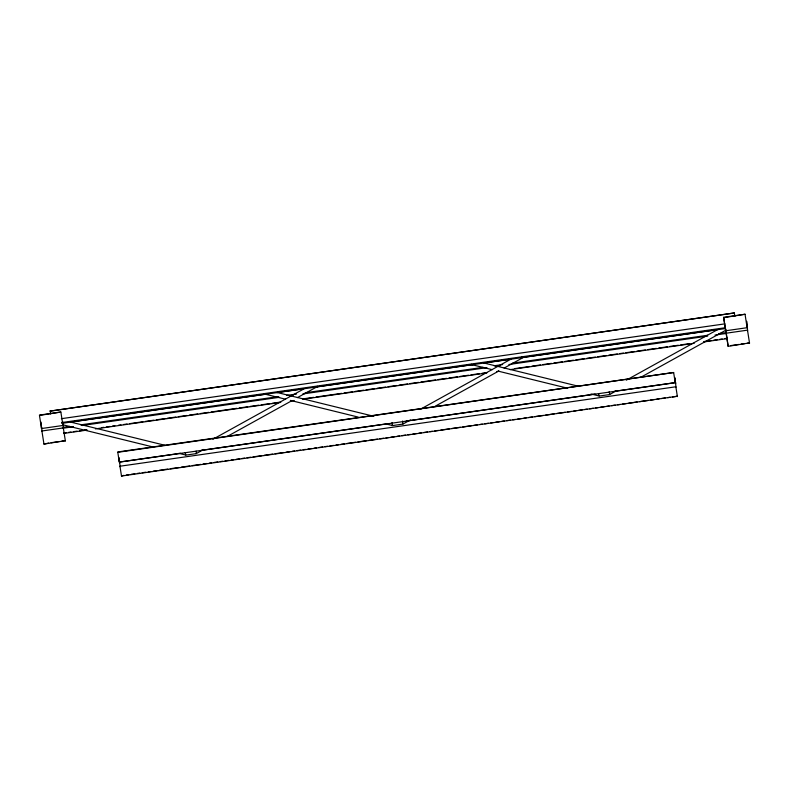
<?xml version="1.0" encoding="UTF-8"?>
<svg xmlns="http://www.w3.org/2000/svg" width="789" height="789" viewBox="0 0 789 789"><rect width="100%" height="100%" fill="white"/><g stroke="black" fill="none" stroke-linecap="round" stroke-linejoin="round"><path stroke-width="1.18" d="M185.237 452.669L185.76 454.987M598.595 393.603L599.117 395.91M391.985 422.549L392.439 425.449M196.353 453.468L196.116 451.121M403.021 423.93L402.568 421.04M609.7 394.401L609.246 391.502M212.872 439.266L303.933 388.869M203.73 449.464L196.195 453.636L185.987 455.095L178.847 453.34M227.429 436.356L292.048 400.595M297.433 397.607L316.823 386.886M420.616 409.136L510.611 359.33M410.408 419.935L402.873 424.107L392.666 425.567L385.525 423.811M435.183 406.227L498.727 371.057M504.112 368.078L523.492 357.348M626.229 380.199L717.29 329.802M616.012 390.999L609.552 394.569L599.344 396.029L591.01 393.977M640.786 377.29L725.87 330.197M734.352 312.957L50.21 411.079L734.352 312.957L734.865 316.231M39.45 415.083L60.861 412.026L62.942 425.478L41.521 428.535L39.47 415.438L60.861 412.026M723.621 317.316L745.043 314.249L747.114 327.701L725.702 330.769L723.621 317.316L725.545 329.595M723.651 317.671L745.043 314.249M61.374 418.683L724.815 323.875M61.641 422.559L725.081 327.76M71.878 421.849L265.785 394.145M276.761 392.577L303.587 388.74M314.564 387.172L473.114 364.518M485.304 362.772L510.917 359.113M521.894 357.545L717.023 329.664M61.769 423.377L725.209 328.579M62.41 427.47L69.728 426.425M80.695 424.857L278.27 396.63M286.801 395.407L296.565 394.017M305.096 392.794L483.154 367.349M494.131 365.78L502.672 364.557M512.426 363.167L707.555 335.286M718.532 333.717L725.85 332.672M62.538 428.289L73.515 426.721M82.046 425.508L279.612 397.271M289.376 395.881L293.035 395.358M302.789 393.958L486.941 367.644M495.482 366.421L500.354 365.731M508.895 364.508L707.684 336.104M715.002 335.059L725.979 333.491M63.653 433.072L66.098 432.717M68.535 432.372L70.971 432.027M73.416 431.672L77.075 431.149M79.511 430.804L81.948 430.459M84.393 430.104L86.829 429.758M101.465 427.668L103.901 427.322M106.337 426.967L109.996 426.445M112.442 426.099L114.878 425.754M118.537 425.232L120.973 424.877M123.419 424.531L127.068 424.009M129.514 423.663L142.927 421.74M145.363 421.395L153.904 420.172M156.34 419.827L164.881 418.604M167.317 418.259L175.858 417.036M178.294 416.691L186.835 415.468M189.271 415.122L197.812 413.9M200.248 413.554L208.779 412.331M211.225 411.986L236.838 408.327M239.274 407.972L247.805 406.749M250.251 406.404L258.782 405.181M261.228 404.836L269.759 403.613M272.205 403.268L279.523 402.222M305.126 398.563L313.667 397.34M316.103 396.995L341.716 393.336M344.152 392.981L352.693 391.768M355.129 391.413L363.67 390.2M366.106 389.845L374.647 388.632M377.083 388.277L385.624 387.064M388.06 386.709L396.601 385.496M399.037 385.14L407.568 383.927M410.014 383.572L418.545 382.359M420.991 382.004L435.627 379.913M438.063 379.568L446.594 378.345M449.04 378L457.571 376.777M460.017 376.432L468.548 375.209M470.994 374.864L479.525 373.641M481.961 373.296L485.62 372.773M514.892 368.591L529.527 366.5M531.964 366.145L540.504 364.932M542.94 364.577L551.481 363.354M553.917 363.009L562.458 361.786M564.894 361.441L573.435 360.218M575.871 359.873L584.412 358.65M586.848 358.305L595.389 357.082M597.825 356.736L606.356 355.514M608.802 355.168L617.333 353.945M619.779 353.6L623.438 353.077M625.874 352.732L634.415 351.509M636.851 351.164L645.382 349.941M647.828 349.596L656.359 348.373M658.805 348.018L667.336 346.805M669.782 346.45L678.313 345.237M680.749 344.882L689.29 343.669M703.926 341.578L711.244 340.532M713.68 340.177L717.339 339.655M719.775 339.309L722.221 338.964M724.657 338.609L727.093 338.264M63.682 433.417L86.849 430.113M95.39 428.891L280.766 402.4M290.52 401.009L294.179 400.487M302.71 399.264L486.872 372.95M496.626 371.55L499.062 371.205M510.039 369.637L694.192 343.323M703.946 341.923L727.123 338.619M48.691 443.053L43.957 444.089L65.349 440.676L61.779 441.189M51.078 442.718L59.402 441.524M730.486 345.631L738.82 344.438M741.196 344.093L744.767 343.59M747.144 343.245L749.53 342.909L728.139 346.322L726.087 333.224L747.499 330.157L749.55 343.254M117.758 451.949L673.648 372.516L675.216 382.695L119.317 462.127L117.788 452.304L673.648 372.516M120.895 461.821L180.632 453.281M201.353 450.322L386.649 423.841M406.157 421.06L595.103 394.056M614.611 391.265L675.562 382.557L675.69 383.375M123.912 475.343L121.496 476.043L677.366 396.256L672.494 396.956M126.348 474.998L128.794 474.653M131.23 474.297L134.889 473.775M137.325 473.43L139.761 473.084M142.198 472.729L145.857 472.207M148.293 471.861L150.738 471.516M153.174 471.161L156.833 470.638M159.27 470.293L167.801 469.07M170.237 468.725L178.768 467.502M181.214 467.157L189.745 465.934M192.181 465.589L200.712 464.376M203.158 464.021L206.807 463.498M209.253 463.153L211.689 462.808M214.125 462.453L217.784 461.93M220.22 461.585L222.656 461.24M225.092 460.884L228.751 460.362M231.197 460.017L233.633 459.671M236.069 459.316L239.728 458.794M242.164 458.448L244.6 458.103M247.036 457.748L250.695 457.226M253.131 456.88L261.672 455.657M264.108 455.312L272.639 454.089M275.075 453.744L283.616 452.521M286.052 452.176L289.711 451.653M292.147 451.308L294.583 450.953M297.019 450.608L300.678 450.085M303.114 449.74L305.55 449.385M307.996 449.04L311.645 448.517M314.091 448.172L316.527 447.817M318.963 447.471L322.622 446.949M325.058 446.604L327.494 446.258M329.94 445.903L333.589 445.381M336.035 445.035L338.471 444.69M340.907 444.335L344.566 443.812M347.002 443.467L355.533 442.244M357.969 441.899L366.51 440.676M368.946 440.331L377.477 439.108M379.913 438.763L383.572 438.24M386.008 437.895L388.454 437.54M390.89 437.195L394.549 436.672M396.985 436.327L399.421 435.972M401.857 435.627L405.516 435.104M407.952 434.759L410.398 434.404M412.834 434.058L416.493 433.536M418.929 433.191L421.365 432.836M423.801 432.49L427.46 431.968M429.897 431.622L432.333 431.267M434.778 430.922L438.428 430.399M440.873 430.054L449.405 428.831M451.841 428.486L460.372 427.263M462.818 426.918L471.349 425.695M473.785 425.35L477.444 424.827M479.88 424.482L482.316 424.127M484.752 423.782L488.411 423.259M490.847 422.914L493.293 422.559M495.729 422.214L499.388 421.691M501.824 421.346L504.26 420.991M506.696 420.645L510.355 420.123M512.791 419.778L515.237 419.423M517.673 419.077L521.332 418.555M523.768 418.209L526.204 417.854M528.64 417.509L532.299 416.986M534.735 416.641L543.276 415.418M545.712 415.073L554.243 413.85M556.679 413.505L565.21 412.282M567.656 411.937L571.305 411.414M573.751 411.069L576.187 410.714M578.623 410.369L582.282 409.846M584.718 409.501L587.154 409.146M589.6 408.801L593.249 408.278M595.695 407.933L598.131 407.578M600.567 407.232L604.226 406.71M606.662 406.365L609.098 406.01M611.534 405.664L615.193 405.142M617.629 404.796L620.075 404.441M622.511 404.096L626.17 403.573M628.606 403.228L637.137 402.005M639.573 401.66L648.114 400.437M650.55 400.092L654.209 399.569M656.645 399.214L659.081 398.869M661.517 398.524L665.176 398.001M667.612 397.646L670.048 397.301M483.765 362.96L578.15 386.176M472.029 364.705L492.257 369.676M498.214 371.146L567.222 388.129M277.087 392.488L373.858 416.306M265.36 394.234L285.579 399.214M290.342 400.388L358.167 417.075M70.408 422.026L164.793 445.252M63.436 424.946L152.672 446.899M747.242 325.344L747.114 324.526L747.607 330.63M677.396 396.611L675.857 386.788L119.958 466.22L121.496 476.043M119.8 462.808L119.672 461.989L120.066 466.693M63.071 423.111L62.942 422.293L63.426 428.397M65.379 441.031L63.327 427.934L41.906 430.991L43.957 444.089M50.18 410.724L50.693 413.998M747.114 327.701L746.601 321.251L746.966 326.538M728.139 346.322L725.85 329.841M725.545 328.51L725.702 330.769M675.562 382.557L675.956 387.251M675.216 382.695L674.792 377.645L675.059 381.521M119.031 457.896L119.317 462.127M118.971 458.054L119.169 460.954M62.706 422.095L62.942 425.478M62.647 422.184L62.785 424.304M41.728 427.224L42.014 431.455M41.008 422.076L41.521 428.535M266.169 394.086A2.249 1.519 -76.2 0 1 264.986 394.086M523.778 357.101A2.249 1.41 61 0 1 521.874 356.953M472.848 364.557A2.249 1.519 -76.2 0 1 471.358 364.262M317.296 386.275A2.249 1.41 61 0 1 316.054 386.955"/></g></svg>
